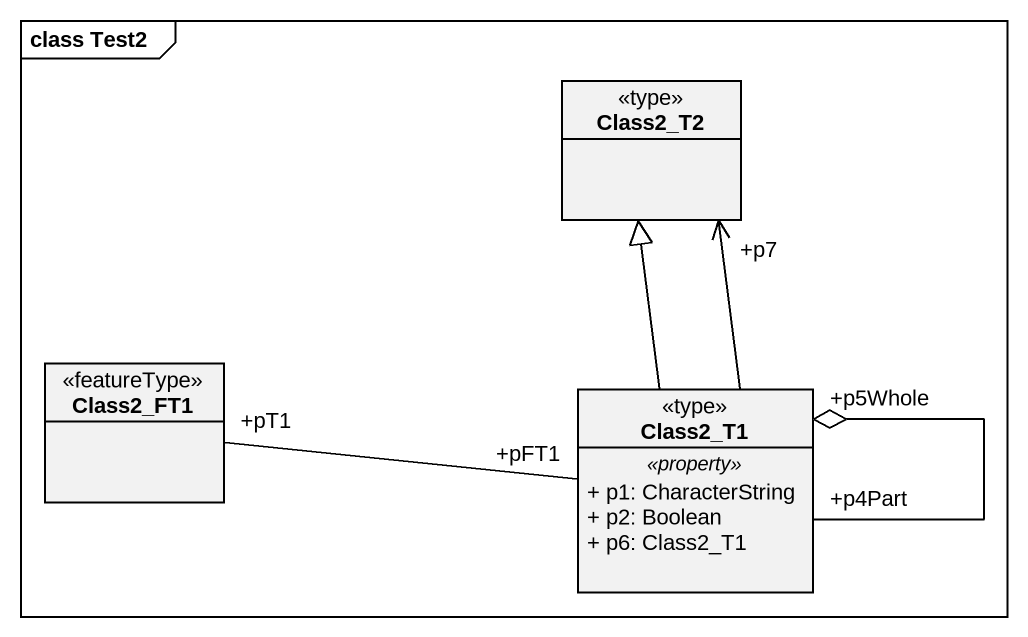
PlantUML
@startuml
mainframe class Test2
hide circle
hide empty members
skinparam classAttributeIconSize 0
class Class2_T2 <<type>>
class Class2_FT1 <<featureType>>
class Class2_T1 <<type>> {
  .. <<property>> ..
  + p1: CharacterString
  + p2: Boolean
  + p6: Class2_T1
}
Class2_FT1 "+pT1" -right- "+pFT1" Class2_T1
Class2_T1 -up-> "+p7" Class2_T2
Class2_T1 -up-|> Class2_T2
Class2_T1 "+p4Part" --o "+p5Whole" Class2_T1
@enduml
